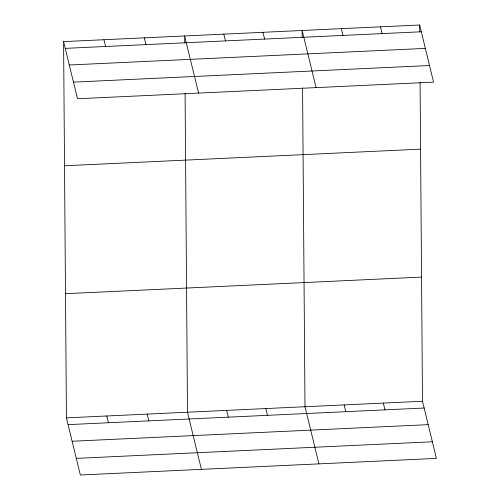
<?xml version="1.0" encoding="UTF-8"?>
<svg xmlns="http://www.w3.org/2000/svg" width="500" height="500" viewBox="0 0 500 500"><rect width="100%" height="100%" fill="white"/><g stroke="black" fill="none" stroke-linecap="round" stroke-linejoin="round"><path stroke-width="0.75" d="M63.587 41.606L419.644 25L433.569 82.137L77.513 98.744L63.587 41.606L66.431 417.863L80.356 475L436.413 458.394L422.488 401.256L420.075 82.425M65.237 48.375L421.294 31.769M69.287 65L425.344 48.394M73.463 82.125L429.519 65.519M64.525 165.769L420.581 149.162M65.494 293.694L421.544 277.094M66.431 417.863L422.488 401.256M68.081 424.631L424.137 408.025M72.131 441.25L428.188 424.65M76.306 458.375L432.362 441.775M380.475 26.825L382.125 33.6M341.306 28.65L342.962 35.425M316.075 87.619L302.144 30.481L302.194 37.462M383.319 403.081L384.969 409.85M262.975 32.306L264.625 39.075M344.15 404.906L345.806 411.681M223.812 34.131L225.463 40.9M318.919 463.875L304.988 406.737L302.575 87.906M198.575 93.1L184.644 35.956L184.7 42.944M265.819 408.562L267.469 415.331M144.294 37.844L145.944 44.612M226.656 410.387L228.306 417.156M103.938 39.725L105.588 46.494M201.419 469.356L187.488 412.212L185.081 93.387M147.137 414.094L148.787 420.869M106.781 415.975L108.431 422.75M419.644 25L419.694 31.981"/></g></svg>
